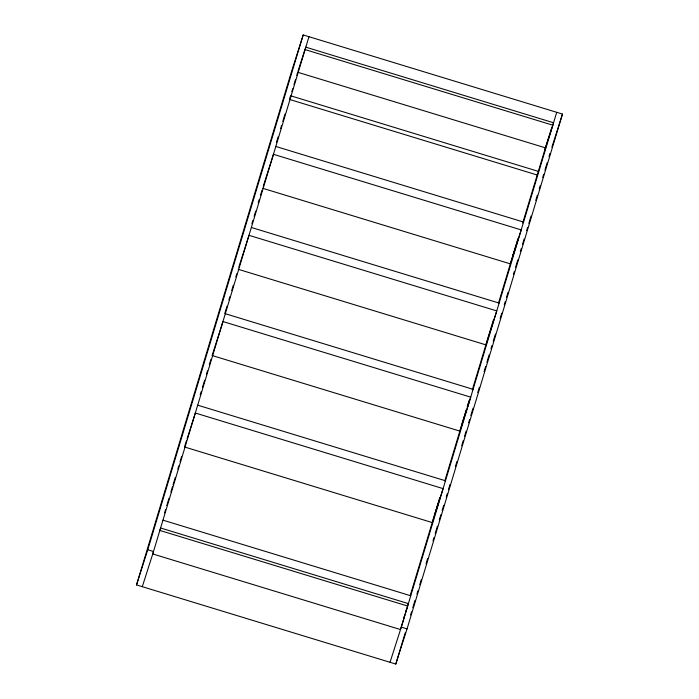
<?xml version="1.0" encoding="UTF-8"?>
<svg xmlns="http://www.w3.org/2000/svg" width="699" height="699" viewBox="0 0 699 699"><rect width="100%" height="100%" fill="white"/><g stroke="black" fill="none" stroke-linecap="round" stroke-linejoin="round"><path stroke-width="1.05" d="M136.515 584.932L291.955 70.11L303.209 34.95L562.485 114.068L407.045 628.89L395.791 664.05L136.515 584.932L147.769 549.772L303.209 34.95M164.588 512.883L165.532 509.754M166.79 505.578L169.001 498.265M170.888 492L172.47 486.784M173.099 484.695L175.3 477.382M177.826 469.029L178.769 465.901M180.036 461.724L181.609 456.499M200.211 394.9L201.155 391.763M202.413 387.587L204.624 380.282M206.511 374.017L207.463 370.881M209.351 364.616L210.923 359.4M224.798 313.458L227.009 306.145M228.896 299.88L229.84 296.752M231.736 290.487L233.309 285.262M235.834 276.909L236.778 273.781M251.911 223.654L252.855 220.526M254.113 216.349L255.694 211.124M258.211 202.771L259.163 199.643M260.421 195.467L261.994 190.242M276.498 142.212L278.071 136.995M280.596 128.642L281.54 125.505M282.807 121.329L285.009 114.024M291.824 91.674L292.75 88.607M293.982 84.518L295.528 79.406M296.76 75.317L297.687 72.25L545.438 147.847L553.564 122.762L305.812 47.165L305.035 49.585L552.787 125.182M308.967 36.706L152.758 553.957L400.51 629.554L407.613 606.033L159.861 530.436M544.678 150.084L551.756 127.821M410.13 595.793L439.767 497.644M444.809 480.938L466.242 409.937M467.194 406.801L469.081 400.536M472.236 390.094L493.354 320.142M498.396 303.436L517.942 238.7M522.677 223.033L545.438 147.847M390.033 662.294L401.287 627.125L556.719 112.303M395.791 664.05L405.254 632.726M410.61 614.971L411.554 611.835M412.821 607.658L415.023 600.354M416.919 594.08L417.862 590.952M419.758 584.687L421.331 579.462M426.058 563.805L427.639 558.58M432.996 540.825L433.939 537.697M435.206 533.52L437.408 526.207M439.304 519.942L440.877 514.717M442.144 510.541L443.716 505.325M446.242 496.972L447.185 493.835M448.443 489.658L450.025 484.433M455.381 466.687L456.963 461.462M461.69 445.796L463.262 440.58M464.529 436.403L466.102 431.178M468.627 422.825L469.571 419.688M470.829 415.512L473.04 408.207M477.766 392.541L479.339 387.316M484.075 371.658L485.648 366.433M486.915 362.257L489.117 354.943M491.013 348.679L491.956 345.551M493.214 341.374L495.425 334.061M500.152 318.394L501.725 313.178M504.25 304.825L505.194 301.688M506.46 297.512L508.033 292.296M513.398 274.541L514.342 271.404M515.6 267.228L517.81 259.923M520.327 251.561L521.279 248.433M522.537 244.257L524.11 239.032M526.635 230.679L527.579 227.551M528.846 223.374L531.048 216.061M535.775 200.395L537.356 195.178M539.244 188.913L540.196 185.777M542.712 177.424L543.665 174.287M544.923 170.11L547.134 162.806M549.021 156.541L549.964 153.404M298.019 71.211L304.965 49.524M289.718 98.498L290.592 95.763L538.344 171.369M263.252 186.196L273.466 154.304L521.218 229.91L510.349 263.855L262.597 188.258M238.796 267.21L249.001 235.318L496.753 310.915L485.892 344.869L238.141 269.272M184.816 445.945L186.458 440.798M187.122 438.745L195.353 413.022L443.105 488.627L432.235 522.572L184.484 446.976M159.643 531.1L160.639 528.007L408.382 603.613L407.395 606.697M142.281 586.697L153.535 551.528L147.769 549.772M512.716 256.017L518.317 238.525M462.222 423.271L466.504 409.894M467.491 406.809L469.466 400.632M551.887 147.157L562.485 114.068M434.603 514.735L439.872 498.273M403.777 618.012L404.433 615.959M406.084 610.812L406.739 608.75M289.421 99.407L537.173 175.003M275.825 146.467L523.577 222.064M251.369 227.481L499.121 303.078M225.331 313.72L473.083 389.317M197.721 405.184L445.473 480.781M162.998 520.17L410.75 595.766M401.287 627.125L407.045 628.89M222.964 321.557L212.103 355.511L459.855 431.108L470.715 397.154L222.964 321.557"/></g></svg>
